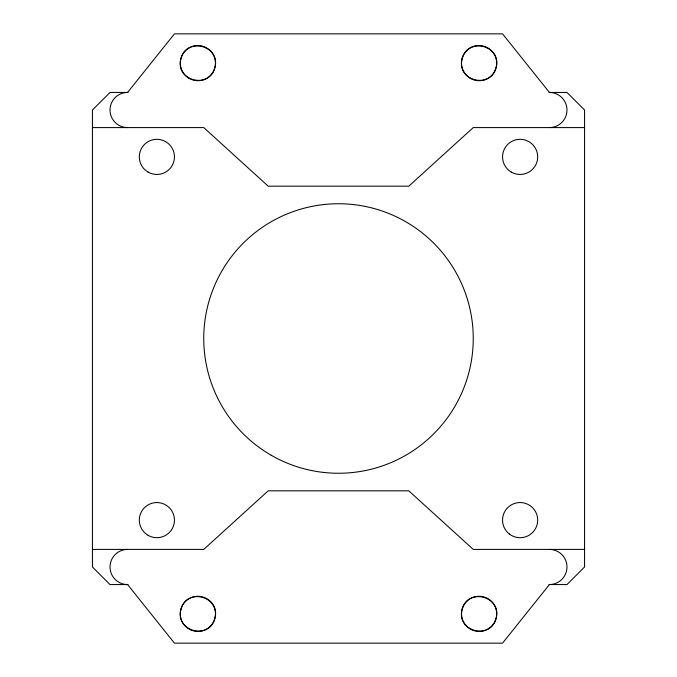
<?xml version="1.0" encoding="UTF-8"?>
<svg xmlns="http://www.w3.org/2000/svg" width="677" height="677" viewBox="0 0 677 677"><rect width="100%" height="100%" fill="white"/><g stroke="black" fill="none" stroke-linecap="round" stroke-linejoin="round"><path stroke-width="1.02" d="M127.953 92.436L110.012 92.436L92.436 110.012L92.436 566.987L110.012 584.564L127.953 584.564M549.047 92.436L566.987 92.436L584.564 110.012L584.564 566.987L566.987 584.564L549.047 584.564M92.436 127.589L203.752 127.589L268.194 186.175L408.806 186.175L473.248 127.589L584.564 127.589M92.436 549.411L203.752 549.411L268.194 490.825L408.806 490.825L473.248 549.411L584.564 549.411M549.411 127.589A17.577 17.577 0 0 0 566.987 110.012A17.577 17.577 0 0 0 549.411 92.436L502.546 33.85L174.454 33.85L127.589 92.436A17.577 17.577 0 0 0 110.012 110.012A17.577 17.577 0 0 0 127.589 127.589M127.589 549.411A17.577 17.577 0 0 0 110.012 566.987A17.577 17.577 0 0 0 127.589 584.564L174.454 643.15L502.546 643.15L549.411 584.564A17.577 17.577 0 0 0 566.987 566.987A17.577 17.577 0 0 0 549.411 549.411M180.911 58.594C174.784 80.58 209.185 89.796 214.871 67.692C220.998 45.714 186.598 36.49 180.911 58.594M180.911 609.308C174.784 631.286 209.185 640.51 214.871 618.406C220.998 596.42 186.598 587.204 180.911 609.308M462.129 58.594C456.002 80.58 490.402 89.796 496.089 67.692C502.216 45.714 467.815 36.49 462.129 58.594M462.129 609.308C456.002 631.286 490.402 640.51 496.089 618.406C502.216 596.42 467.815 587.204 462.129 609.308M271.122 455.198A134.748 134.748 0 0 0 473.248 338.5A134.748 134.748 0 0 0 271.122 221.802A134.748 134.748 0 0 0 271.122 455.198M509.366 534.026A17.577 17.577 0 0 0 537.538 522.475A17.577 17.577 0 0 0 513.454 503.857A17.577 17.577 0 0 0 509.366 534.026M148.094 535.338A17.577 17.577 0 0 0 174.454 520.122A17.577 17.577 0 0 0 148.094 504.898A17.577 17.577 0 0 0 148.094 535.338M148.094 172.102A17.577 17.577 0 0 0 174.454 156.878A17.577 17.577 0 0 0 148.094 141.662A17.577 17.577 0 0 0 148.094 172.102M511.33 172.102A17.577 17.577 0 0 0 537.69 156.878A17.577 17.577 0 0 0 511.33 141.662A17.577 17.577 0 0 0 511.33 172.102M185.464 626.284A17.577 17.577 0 0 0 214.871 618.406A17.577 17.577 0 0 0 193.343 596.877A17.577 17.577 0 0 0 185.464 626.284M466.681 626.284A17.577 17.577 0 0 0 496.089 618.406A17.577 17.577 0 0 0 474.56 596.877A17.577 17.577 0 0 0 466.681 626.284M470.32 78.363A17.577 17.577 0 0 0 496.681 63.147A17.577 17.577 0 0 0 470.32 47.923A17.577 17.577 0 0 0 470.32 78.363M189.103 78.363A17.577 17.577 0 0 0 215.472 63.147A17.577 17.577 0 0 0 189.103 47.923A17.577 17.577 0 0 0 189.103 78.363"/></g></svg>
